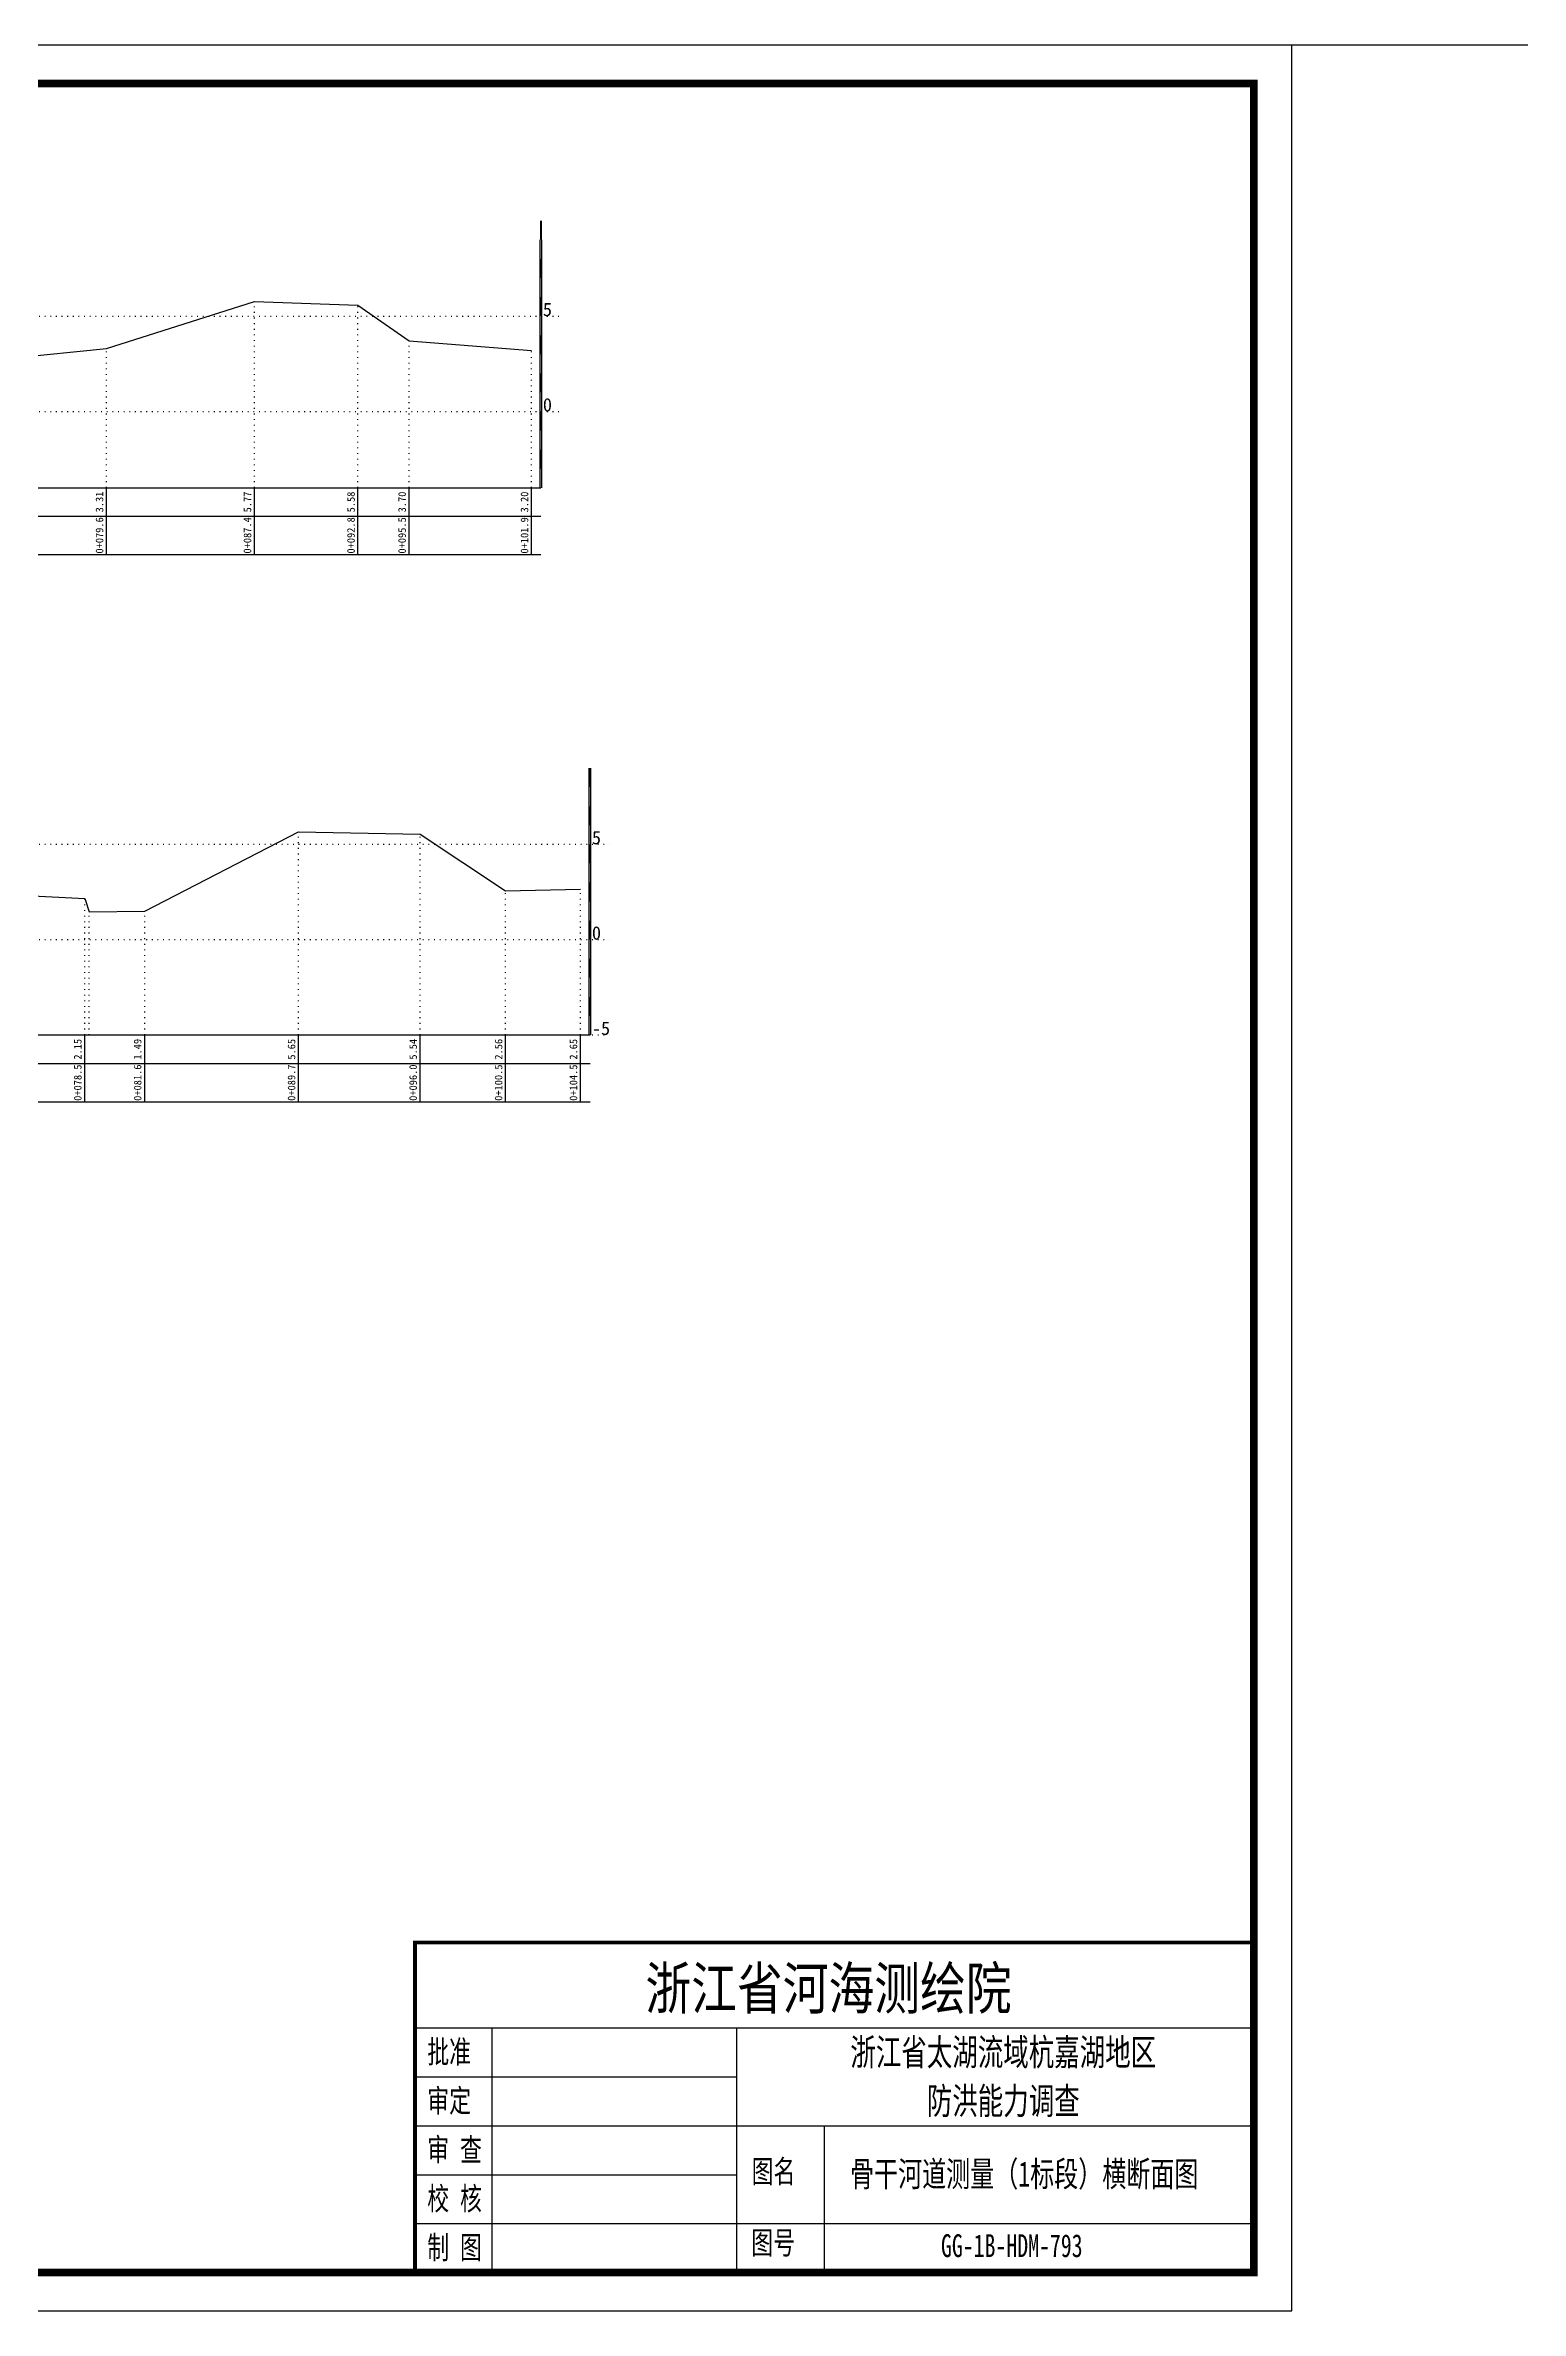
# Model space of a CAD drawing. Header units: millimetres. Extents: x 518574 to 520874, y 3371901 to 3372198.
# Drawn here: x 519770.9 to 519964.4, y 3371900.9 to 3372197.9 of the extents above; entities that cross this region are included whole.
import ezdxf
from ezdxf.enums import TextEntityAlignment as Align

# ---------------------------------------------------------------- set-up
doc = ezdxf.new("R2010")
doc.units = ezdxf.units.MM
doc.header["$LTSCALE"] = 0.4
doc.header["$MEASUREMENT"] = 0
doc.linetypes.add('X4', pattern=[1.6, 0, -1.6])
for name, color, linetype in [('DMX', 1, 'Continuous'), ('TEXT', 7, 'Continuous'), ('zdm1', 5, 'Continuous'), ('ZDMT5', 3, 'Continuous'), ('图框', 7, 'Continuous'), ('比例尺', 3, 'Continuous')]:
    doc.layers.add(name, color=color, linetype=linetype)
doc.styles.add('HDM', font='fangsong_GB2312.ttf')
doc.styles.add('tk2', font='', dxfattribs={"width": 0.8})
doc.styles.get('tk2').set_extended_font_data('SimSun')

msp = doc.modelspace()

# ---------------------------------------------------------------- linework, layer by layer
at = {"lineweight": 100, "const_width": 0.5}
msp.add_lwpolyline([(519929.36, 3371949.15), (519819.36, 3371949.15), (519819.36, 3371905.87), (519929.36, 3371905.87), (519929.36, 3371949.15)], dxfattribs=at)
at = {"linetype": 'Continuous', "elevation": 0}
msp.add_lwpolyline([(519819.36, 3371937.95), (519819.36, 3371905.87)], dxfattribs=at)
at = {"layer": 'DMX', "linetype": 'Continuous', "flags": 128}
for points in [[(519766.81, 3372156.92), (519778.91, 3372158.14), (519798.31, 3372164.29), (519811.88, 3372163.82), (519818.58, 3372159.12), (519834.63, 3372157.87)], [(519725.46, 3372088.6), (519776.06, 3372086), (519776.61, 3372084.27), (519783.91, 3372084.35), (519804.08, 3372094.75), (519820.03, 3372094.47), (519831.23, 3372087.02), (519841.06, 3372087.25)]]:
    msp.add_lwpolyline(points, dxfattribs=at)
at = {"layer": 'TEXT', "color": 0}
for p, q in [((519819.36, 3371937.95, 0), (519929.36, 3371937.95, 0)), ((519829.44, 3371937.95, 0), (519829.44, 3371912.29, 0)), ((519861.52, 3371937.95, 0), (519861.52, 3371912.29, 0)), ((519819.36, 3371931.54, 0), (519861.52, 3371931.54, 0)), ((519819.36, 3371925.12, 0), (519861.52, 3371925.12, 0)), ((519861.52, 3371925.12, 0), (519929.36, 3371925.12, 0)), ((519873.01, 3371925.12, 0), (519873.01, 3371905.87, 0)), ((519819.36, 3371918.7, 0), (519861.52, 3371918.7, 0)), ((519819.36, 3371912.29, 0), (519929.36, 3371912.29, 0)), ((519829.44, 3371912.29, 0), (519829.44, 3371905.87, 0)), ((519861.52, 3371912.29, 0), (519861.52, 3371905.87, 0))]:
    msp.add_line(p, q, dxfattribs=at)
at = {"layer": 'zdm1', "linetype": 'Continuous'}
for p, q in [((519835.76, 3372139.87), (519835.76, 3372172.37)), ((519836.01, 3372139.87), (519836.01, 3372172.37)), ((519579.93, 3372139.87), (519835.88, 3372139.87)), ((519568.68, 3372136.12), (519835.88, 3372136.12)), ((519568.68, 3372131.12), (519835.88, 3372131.12)), ((519842.18, 3372068.12), (519842.18, 3372103.12)), ((519842.43, 3372068.12), (519842.43, 3372103.12)), ((519579.93, 3372068.12), (519842.31, 3372068.12)), ((519568.68, 3372064.37), (519842.31, 3372064.37)), ((519568.68, 3372059.37), (519842.31, 3372059.37))]:
    msp.add_line(p, q, dxfattribs=at)
at = {"layer": 'zdm1', "linetype": 'X4'}
for p, q in [((519576.18, 3372162.37), (519838.38, 3372162.37)), ((519576.18, 3372149.87), (519838.38, 3372149.87)), ((519576.18, 3372093.12), (519844.81, 3372093.12)), ((519576.18, 3372080.62), (519844.81, 3372080.62)), ((519576.18, 3372068.12), (519844.81, 3372068.12))]:
    msp.add_line(p, q, dxfattribs=at)
at = {"layer": 'zdm1', "linetype": 'Continuous', "flags": 128}
for points in [[(519835.88, 3372172.37, 0.25, 0.25, 0), (519835.88, 3372174.87, 0.25, 0.25, 0)], [(519835.88, 3372167.37, 0.25, 0.25, 0), (519835.88, 3372169.87, 0.25, 0.25, 0)], [(519835.88, 3372162.37, 0.25, 0.25, 0), (519835.88, 3372164.87, 0.25, 0.25, 0)], [(519835.88, 3372157.37, 0.25, 0.25, 0), (519835.88, 3372159.87, 0.25, 0.25, 0)], [(519835.88, 3372152.37, 0.25, 0.25, 0), (519835.88, 3372154.87, 0.25, 0.25, 0)], [(519835.88, 3372147.37, 0.25, 0.25, 0), (519835.88, 3372149.87, 0.25, 0.25, 0)], [(519835.88, 3372142.37, 0.25, 0.25, 0), (519835.88, 3372144.87, 0.25, 0.25, 0)], [(519842.31, 3372100.62, 0.25, 0.25, 0), (519842.31, 3372103.12, 0.25, 0.25, 0)], [(519842.31, 3372095.62, 0.25, 0.25, 0), (519842.31, 3372098.12, 0.25, 0.25, 0)], [(519842.31, 3372090.62, 0.25, 0.25, 0), (519842.31, 3372093.12, 0.25, 0.25, 0)], [(519842.31, 3372085.62, 0.25, 0.25, 0), (519842.31, 3372088.12, 0.25, 0.25, 0)], [(519842.31, 3372080.62, 0.25, 0.25, 0), (519842.31, 3372083.12, 0.25, 0.25, 0)], [(519842.31, 3372075.62, 0.25, 0.25, 0), (519842.31, 3372078.12, 0.25, 0.25, 0)], [(519842.31, 3372070.62, 0.25, 0.25, 0), (519842.31, 3372073.12, 0.25, 0.25, 0)]]:
    msp.add_lwpolyline(points, format="xyseb", dxfattribs=at)
at = {"layer": 'ZDMT5', "linetype": 'X4'}
for p, q in [((519798.31, 3372139.87), (519798.31, 3372164.29)), ((519811.88, 3372139.87), (519811.88, 3372163.82)), ((519818.58, 3372139.87), (519818.58, 3372159.12)), ((519778.91, 3372139.87), (519778.91, 3372158.14)), ((519834.63, 3372139.87), (519834.63, 3372157.87)), ((519804.08, 3372068.12), (519804.08, 3372094.75)), ((519820.03, 3372068.12), (519820.03, 3372094.47)), ((519776.06, 3372068.12), (519776.06, 3372086)), ((519831.23, 3372068.12), (519831.23, 3372087.02)), ((519841.06, 3372068.12), (519841.06, 3372087.25)), ((519776.61, 3372068.12), (519776.61, 3372084.27)), ((519783.91, 3372068.12), (519783.91, 3372084.35))]:
    msp.add_line(p, q, dxfattribs=at)
at = {"layer": 'ZDMT5', "linetype": 'Continuous'}
for p, q in [((519778.91, 3372131.12), (519778.91, 3372139.87)), ((519798.31, 3372131.12), (519798.31, 3372139.87)), ((519811.88, 3372131.12), (519811.88, 3372139.87)), ((519818.58, 3372131.12), (519818.58, 3372139.87)), ((519834.63, 3372131.12), (519834.63, 3372139.87)), ((519776.06, 3372059.37), (519776.06, 3372068.12)), ((519783.91, 3372059.37), (519783.91, 3372068.12)), ((519804.08, 3372059.37), (519804.08, 3372068.12)), ((519820.03, 3372059.37), (519820.03, 3372068.12)), ((519831.23, 3372059.37), (519831.23, 3372068.12)), ((519841.06, 3372059.37), (519841.06, 3372068.12))]:
    msp.add_line(p, q, dxfattribs=at)
at = {"layer": '图框', "flags": 128}
msp.add_lwpolyline([(519514.36, 3371900.87), (519934.36, 3371900.87), (519934.36, 3372197.87), (519514.36, 3372197.87)], close=True, dxfattribs=at)
at = {"layer": '图框', "const_width": 1, "flags": 128}
msp.add_lwpolyline([(519539.36, 3371905.87), (519929.36, 3371905.87), (519929.36, 3372192.87), (519539.36, 3372192.87)], close=True, dxfattribs=at)
at = {"layer": '比例尺', "linetype": 'Continuous'}
msp.add_lwpolyline([(519984.36, 3372197.87), (519934.36, 3372197.87)], dxfattribs=at)

# ---------------------------------------------------------------- texts
at = {"layer": 'TEXT', "color": 7, "ltscale": 8, "style": 'tk2'}
for tag, p, s, height, width in [('浙江省河海测绘院', (519849.58, 3371940.39, 0), '（单位名称）', 5.5, 0.8), ('批准', (519820.97, 3371933.32, 0), '批准', 3, 0.7), ('审定', (519820.97, 3371926.91, 0), '审定', 3, 0.7), ('审 查', (519820.97, 3371920.49, 0), '审 查', 3, 0.7), ('图名', (519863.51, 3371917.62, 0), '审查', 3, 0.7), ('校 核', (519820.97, 3371914.07, 0), '校 核', 3, 0.7), ('制 图', (519820.97, 3371907.66, 0), '制 图', 3, 0.7), ('图号', (519863.46, 3371908.29, 0), '图号', 3, 0.7)]:
    msp.add_attdef(tag, p, s, height=height, dxfattribs=dict(at, width=width))
at = {"layer": 'TEXT', "color": 0, "style": 'tk2', "width": 0.7}
for tag, text, height, p in [('浙江省太湖流域杭嘉湖地区', '浙江省太湖流域杭嘉湖地区', 3.5, (519896.5, 3371934.77, -206.67)), ('防洪能力调查', '防洪能力调查', 3.5, (519896.5, 3371928.38, -206.67)), ('骨干河道测量（1标段）横断面图', '骨干河道测量（1标段）横断面图', 3.3, (519899.25, 3371918.8, -206.67)), ('GG-1B-HDM-793', 'GG-1B-HDM-001', 3, (519897.62, 3371909.4, -206.67))]:
    msp.add_attdef(tag, text=text, height=height, dxfattribs=at).set_placement(p, align=Align.MIDDLE_CENTER)
at = {"layer": 'zdm1', "linetype": 'Continuous', "style": 'HDM'}
for s, p in [('5', (519836.13, 3372162.37)), ('0', (519836.13, 3372149.87)), ('5', (519842.56, 3372093.12)), ('0', (519842.56, 3372080.62)), ('-5', (519842.56, 3372068.12))]:
    msp.add_text(s, height=1.75, dxfattribs=at).set_placement(p)
at = {"layer": 'ZDMT5', "linetype": 'Continuous', "style": 'HDM'}
for s, p in [('3.31', (519778.78, 3372138)), ('5.77', (519798.18, 3372138)), ('5.58', (519811.76, 3372138)), ('3.70', (519818.46, 3372138)), ('3.20', (519834.51, 3372138)), ('0+079.6', (519778.78, 3372133.62)), ('0+087.4', (519798.18, 3372133.62)), ('0+092.8', (519811.76, 3372133.62)), ('0+095.5', (519818.46, 3372133.62)), ('0+101.9', (519834.51, 3372133.62)), ('2.15', (519775.93, 3372066.25)), ('1.49', (519783.78, 3372066.25)), ('5.65', (519803.96, 3372066.25)), ('5.54', (519819.91, 3372066.25)), ('2.56', (519831.11, 3372066.25)), ('2.65', (519840.93, 3372066.25)), ('0+078.5', (519775.93, 3372061.87)), ('0+081.6', (519783.78, 3372061.87)), ('0+089.7', (519803.96, 3372061.87)), ('0+096.0', (519819.91, 3372061.87)), ('0+100.5', (519831.11, 3372061.87)), ('0+104.5', (519840.93, 3372061.87))]:
    msp.add_text(s, height=1, rotation=90, dxfattribs=at).set_placement(p, align=Align.BOTTOM_CENTER)

doc.saveas('drawing.dxf')
